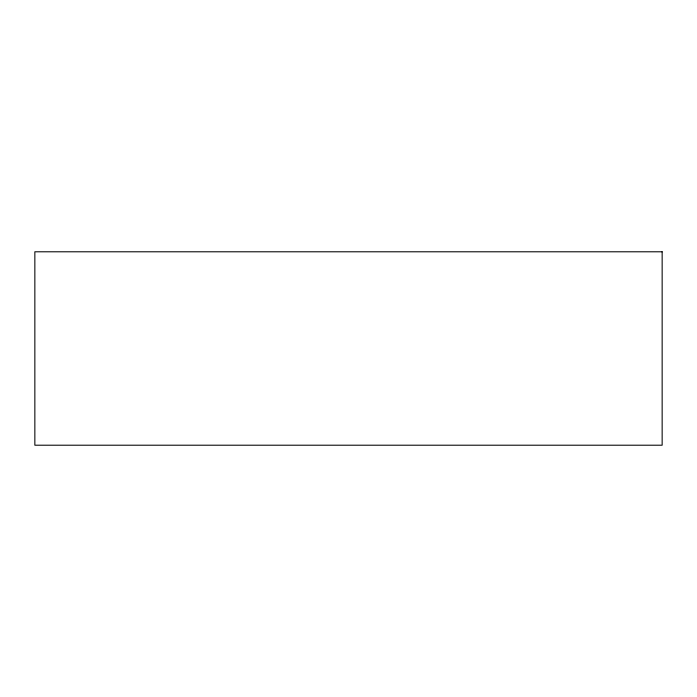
<?xml version="1.0" encoding="UTF-8"?>
<svg xmlns="http://www.w3.org/2000/svg" width="697" height="697" viewBox="0 0 697 697"><rect width="100%" height="100%" fill="white"/><g stroke="black" fill="none" stroke-linecap="round" stroke-linejoin="round"><path stroke-width="1.05" d="M662.15 251.791L34.85 251.791L34.85 445.209L662.15 445.209L662.15 251.791"/></g></svg>
